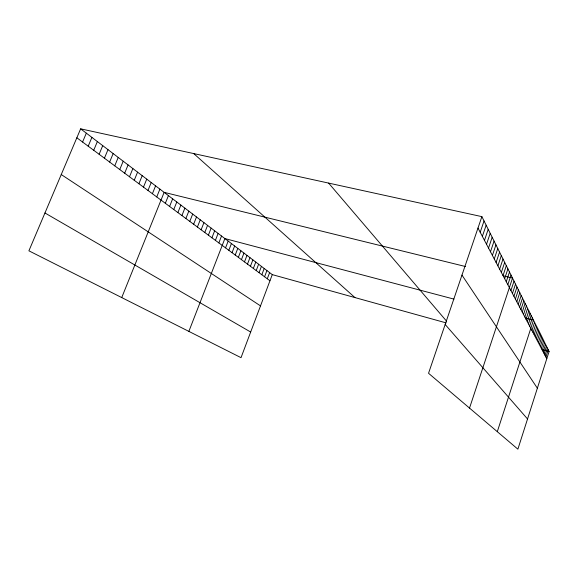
<?xml version="1.0" encoding="UTF-8"?>
<svg xmlns="http://www.w3.org/2000/svg" width="578" height="578" viewBox="0 0 578 578"><rect width="100%" height="100%" fill="white"/><g stroke="black" fill="none" stroke-linecap="round" stroke-linejoin="round"><path stroke-width="0.87" d="M545.025 355.318L547.366 347.999M545.921 357.009L548.24 349.755M481.879 216.634L549.1 351.475L517.888 449.171L428.544 373.272L481.879 216.634L80.638 128.829L28.9 250.823L241.026 357.666L272.274 274.622L80.638 128.829M539.346 344.539L541.817 336.866M540.336 346.41L542.778 338.802M541.304 348.252L543.725 340.702M542.258 350.058L544.657 342.573M543.197 351.843L545.574 344.409M544.115 353.591L546.477 346.222M533.06 332.603L535.669 324.533M534.151 334.676L536.738 326.678M535.228 336.721L537.793 328.788M536.283 338.722L538.826 330.862M537.323 340.695L539.838 332.899M538.342 342.631L540.835 334.9M527.28 321.628L530.019 313.204M528.48 323.904L531.189 315.552M529.658 326.137L532.345 317.864M497.297 431.679L533.472 320.125L525.496 318.016M531.948 330.486L534.578 322.351M520.93 309.577L523.82 300.762M522.252 312.084L525.106 303.349M523.545 314.54L526.37 305.878M524.81 316.946L527.613 308.37M526.059 319.309L528.827 310.812M515.388 299.05L518.401 289.889M516.811 301.767L519.795 292.692M518.213 304.418L521.161 295.437M519.586 307.026L522.505 298.125M469.524 408.082L512.52 278.097L503.286 275.822M510.916 290.575L514.037 281.139M512.44 293.458L515.518 284.116M513.929 296.283L516.978 287.035M503.019 275.576L506.321 265.656M504.659 278.683L507.918 268.864M506.263 281.732L509.485 272.007M507.831 284.708L511.017 275.085M497.889 265.837L501.307 255.606M499.638 269.153L503.012 259.031M501.343 272.397L504.688 262.383M490.484 251.784L494.082 241.105M492.398 255.418L495.946 244.855M494.269 258.966L497.774 248.518M496.097 262.441L499.558 252.102M484.465 240.354L488.2 229.314M486.517 244.256L490.209 233.339M488.526 248.063L492.167 237.269M480.202 232.262L484.039 220.962M482.355 236.359L486.149 225.189M264.579 276.768L266.928 270.555M267.296 278.777L269.623 272.599M256.213 270.576L258.619 264.233M259.045 272.671L261.429 266.371M261.834 274.738L264.197 268.474M247.485 264.11L249.956 257.636M250.433 266.299L252.882 259.869M253.345 268.452L255.772 262.065M241.445 259.645L243.959 253.077M244.487 261.892L246.979 255.375M232.053 252.687L234.632 245.982M235.232 255.043L237.789 248.381M238.36 257.362L240.896 250.751M225.55 247.875L228.18 241.069M228.823 250.296L231.431 243.548M218.838 242.905L221.526 236.012M188.869 331.389L224.878 238.562L453.968 299.115M208.383 235.167L211.143 228.108M211.924 237.789L214.655 230.788M215.406 240.369L218.116 233.418M201.122 229.791L203.94 222.631M204.785 232.501L207.567 225.391M193.63 224.242L196.498 216.974M197.409 227.038L200.248 219.828M185.885 218.513L188.818 211.129M189.794 221.403L192.691 214.077M177.88 212.581L180.871 205.082M181.918 215.572L184.873 208.131M169.592 206.447L172.649 198.825M173.768 209.539L176.789 201.982M121.734 297.576L164.138 192.351L465.586 266.545M165.337 203.297L168.429 195.617M156.746 196.939L159.896 189.129M147.982 190.451L151.205 182.518M152.404 193.717L155.59 185.849M138.908 183.732L142.202 175.669M143.489 187.12L146.74 179.122M134.248 180.278L137.578 172.15M124.675 173.19L128.078 164.918M129.501 176.767L132.875 168.566M114.74 165.835L118.223 157.426M119.747 169.549L123.201 161.204M109.632 162.057L113.158 153.567M99.12 154.275L102.732 145.642M104.423 158.199L107.999 149.644M93.715 150.273L97.371 141.559M88.203 146.191L91.902 137.398M82.575 142.029L86.324 133.157M272.274 274.622L446.173 322.9M542.077 349.531L549.1 351.475M44.954 212.979L250.671 332.039M61.246 174.549L260.512 305.892M76.845 137.781L269.969 280.756M193.731 153.582L354.943 297.576M445.161 324.475L527.533 418.978M328.615 183.096L446.512 321.108M461.966 275.106L537.367 388.206M477.992 228.064L546.795 358.678"/></g></svg>
